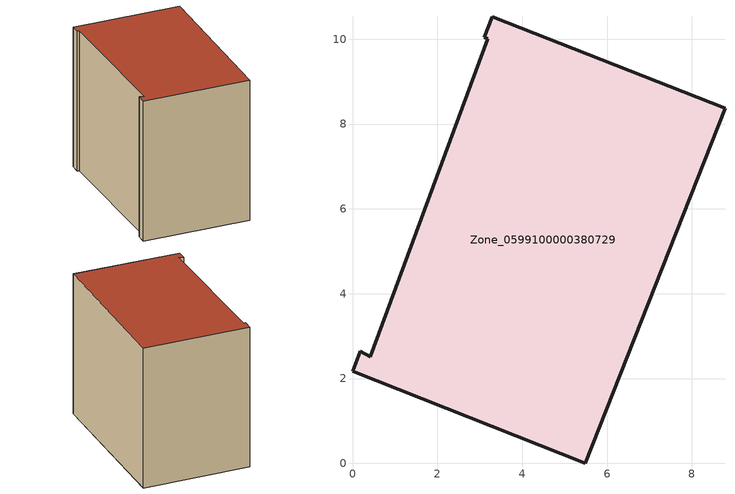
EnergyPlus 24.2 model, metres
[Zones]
Zone_0599100000380729
 floor ground (C_G): 0.41,2.52 3.18,10.01 3.1,10.04 3.29,10.53 8.78,8.37 5.49,0 0,2.17 0.19,2.65 z3.99
 wall outside (C_F): 5.49,0 8.78,8.37 3.29,10.53 3.1,10.04 3.18,10.01 0.41,2.52 0.19,2.65 0,2.17 5.49,0 z3.99:12
 roof outside (C_R): 3.29,10.53 3.1,10.04 3.18,10.01 0.41,2.52 0.19,2.65 0,2.17 5.49,0 8.78,8.37 z12
[BUILDING]
Pand.0599100000380729: North Axis=0; Terrain=City; Loads Convergence Tolerance Value=0.04; Temperature Convergence Tolerance Value=0.4; Solar Distribution=FullExterior; Maximum Number of Warmup Days=25; Minimum Number of Warmup Days=1
[Site:Location]
Rotterdam.The.Hague.AP_ZH_NLD Design_Conditions: Latitude=51.96; Longitude=4.45; Time Zone=1; Elevation=-4.5
[SITE:GROUNDTEMPERATURE:BUILDINGSURFACE]
18, 18, 18, 18, 18, 18, 18, 18, 18, 18, 18, 18
[MATERIAL] Thermal Absorptance=0.9; Solar Absorptance=0.7; Visible Absorptance=0.7
Name | Roughness | Thickness | Conductivity | Density | Specific Heat
G.TI.1992-2005 | MediumSmooth | 0.15 | 0.06 | 540 | 1210
F.TI.1992-2005 | Rough | 0.3 | 0.12 | 1920 | 840
R.TI.1992-2005 | MediumRough | 0.2 | 0.08 | 1500 | 1000
[CONSTRUCTION]
C_G: G.TI.1992-2005
C_F: F.TI.1992-2005
C_R: R.TI.1992-2005
[ZONE]
Zone_0599100000380729: Type=1; Multiplier=1; Ceiling Height=Autocalculate; Volume=Autocalculate; Floor Area=autocalculate; Part of Total Floor Area=Yes
[ZONEINFILTRATION:DESIGNFLOWRATE]
Infil_Zone_0599100000380729: Zone or ZoneList or Space or SpaceList=Zone_0599100000380729; Schedule=AlwaysOn; Design Flow Rate Calculation Method=Flow/Area; Flow Rate per Floor Area=0.0015; Constant Term Coefficient=1; Temperature Term Coefficient=0; Velocity Term Coefficient=0; Velocity Squared Term Coefficient=0
[HVACTEMPLATE:ZONE:IDEALLOADSAIRSYSTEM]
Zone_0599100000380729: Maximum Heating Supply Air Temperature=50; Minimum Cooling Supply Air Temperature=13; Maximum Heating Supply Air Humidity Ratio=0.0156; Minimum Cooling Supply Air Humidity Ratio=0.0077; Heating Limit=NoLimit; Cooling Limit=NoLimit; Dehumidification Control Type=ConstantSensibleHeatRatio; Cooling Sensible Heat Ratio=0.7; Dehumidification Setpoint=60; Humidification Control Type=None; Humidification Setpoint=30; Outdoor Air Method=None; Outdoor Air Flow Rate per Person=0.00944; Outdoor Air Flow Rate per Zone Floor Area=0; Outdoor Air Flow Rate per Zone=0; Demand Controlled Ventilation Type=None; Outdoor Air Economizer Type=NoEconomizer; Heat Recovery Type=None; Sensible Heat Recovery Effectiveness=0.7; Latent Heat Recovery Effectiveness=0.65
[ZONECONTROL:THERMOSTAT]
ThermostatControl_Zone_0599100000380729: Zone or ZoneList=Zone_0599100000380729; Control Type Schedule=DualSetpointControlType; Control 1=Thermostat_Zone_0599100000380729; Temperature Difference Between Cutout And Setpoint=0
[THERMOSTATSETPOINT:DUALSETPOINT]
Thermostat_Zone_0599100000380729: Heating Setpoint Temperature Schedule=HeatingSetpoint_Zone_0599100000380729; Cooling Setpoint Temperature Schedule=CoolingSetpoint_Zone_0599100000380729
[SCHEDULE:COMPACT]
HeatingSetpoint_Zone_0599100000380729: Through: 12/31, For: AllDays, Until: 24:00, 21
CoolingSetpoint_Zone_0599100000380729: Through: 12/31, For: AllDays, Until: 24:00, 24
DualSetpointControlType: Through: 12/31, For: AllDays, Until: 24:00, 4
AlwaysOn: Through: 12/31, For: AllDays, Until: 24:00, 1
